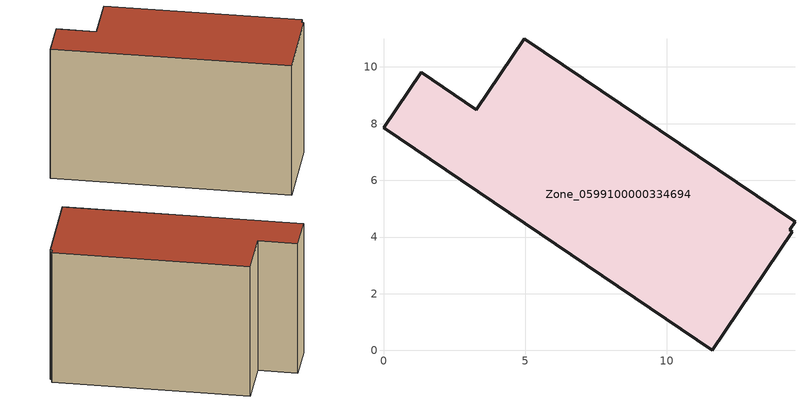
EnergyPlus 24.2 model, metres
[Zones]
Zone_0599100000334694
 floor ground (C_G): 14.52,4.54 14.33,4.25 14.42,4.18 11.6,0 0,7.85 1.33,9.81 3.27,8.49 4.97,11 z1.36
 wall outside (C_F): 14.52,4.54 4.97,11 3.27,8.49 1.33,9.81 0,7.85 11.6,0 14.42,4.18 14.33,4.25 14.52,4.54 z1.36:9.91
 roof outside (C_R): 14.33,4.25 14.52,4.54 4.97,11 3.27,8.49 1.33,9.81 0,7.85 11.6,0 14.42,4.18 z9.91
[BUILDING]
Pand.0599100000334694: North Axis=0; Terrain=City; Loads Convergence Tolerance Value=0.04; Temperature Convergence Tolerance Value=0.4; Solar Distribution=FullExterior; Maximum Number of Warmup Days=25; Minimum Number of Warmup Days=1
[Site:Location]
Rotterdam.The.Hague.AP_ZH_NLD Design_Conditions: Latitude=51.96; Longitude=4.45; Time Zone=1; Elevation=-4.5
[SITE:GROUNDTEMPERATURE:BUILDINGSURFACE]
18, 18, 18, 18, 18, 18, 18, 18, 18, 18, 18, 18
[MATERIAL] Thermal Absorptance=0.9; Solar Absorptance=0.7; Visible Absorptance=0.7
Name | Roughness | Thickness | Conductivity | Density | Specific Heat
G.TI.1975-1991 | MediumSmooth | 0.15 | 0.288461 | 540 | 1210
F.TI.1975-1991 | Rough | 0.3 | 0.230769 | 1920 | 840
R.TI.1975-1991 | MediumRough | 0.2 | 0.153846 | 1500 | 1000
[CONSTRUCTION]
C_G: G.TI.1975-1991
C_F: F.TI.1975-1991
C_R: R.TI.1975-1991
[ZONE]
Zone_0599100000334694: Type=1; Multiplier=1; Ceiling Height=Autocalculate; Volume=Autocalculate; Floor Area=autocalculate; Part of Total Floor Area=Yes
[ZONEINFILTRATION:DESIGNFLOWRATE]
Infil_Zone_0599100000334694: Zone or ZoneList or Space or SpaceList=Zone_0599100000334694; Schedule=AlwaysOn; Design Flow Rate Calculation Method=Flow/Area; Flow Rate per Floor Area=0.003; Constant Term Coefficient=1; Temperature Term Coefficient=0; Velocity Term Coefficient=0; Velocity Squared Term Coefficient=0
[HVACTEMPLATE:ZONE:IDEALLOADSAIRSYSTEM]
Zone_0599100000334694: Maximum Heating Supply Air Temperature=50; Minimum Cooling Supply Air Temperature=13; Maximum Heating Supply Air Humidity Ratio=0.0156; Minimum Cooling Supply Air Humidity Ratio=0.0077; Heating Limit=NoLimit; Cooling Limit=NoLimit; Dehumidification Control Type=ConstantSensibleHeatRatio; Cooling Sensible Heat Ratio=0.7; Dehumidification Setpoint=60; Humidification Control Type=None; Humidification Setpoint=30; Outdoor Air Method=None; Outdoor Air Flow Rate per Person=0.00944; Outdoor Air Flow Rate per Zone Floor Area=0; Outdoor Air Flow Rate per Zone=0; Demand Controlled Ventilation Type=None; Outdoor Air Economizer Type=NoEconomizer; Heat Recovery Type=None; Sensible Heat Recovery Effectiveness=0.7; Latent Heat Recovery Effectiveness=0.65
[ZONECONTROL:THERMOSTAT]
ThermostatControl_Zone_0599100000334694: Zone or ZoneList=Zone_0599100000334694; Control Type Schedule=DualSetpointControlType; Control 1=Thermostat_Zone_0599100000334694; Temperature Difference Between Cutout And Setpoint=0
[THERMOSTATSETPOINT:DUALSETPOINT]
Thermostat_Zone_0599100000334694: Heating Setpoint Temperature Schedule=HeatingSetpoint_Zone_0599100000334694; Cooling Setpoint Temperature Schedule=CoolingSetpoint_Zone_0599100000334694
[SCHEDULE:COMPACT]
HeatingSetpoint_Zone_0599100000334694: Through: 12/31, For: AllDays, Until: 24:00, 21
CoolingSetpoint_Zone_0599100000334694: Through: 12/31, For: AllDays, Until: 24:00, 24
DualSetpointControlType: Through: 12/31, For: AllDays, Until: 24:00, 4
AlwaysOn: Through: 12/31, For: AllDays, Until: 24:00, 1
